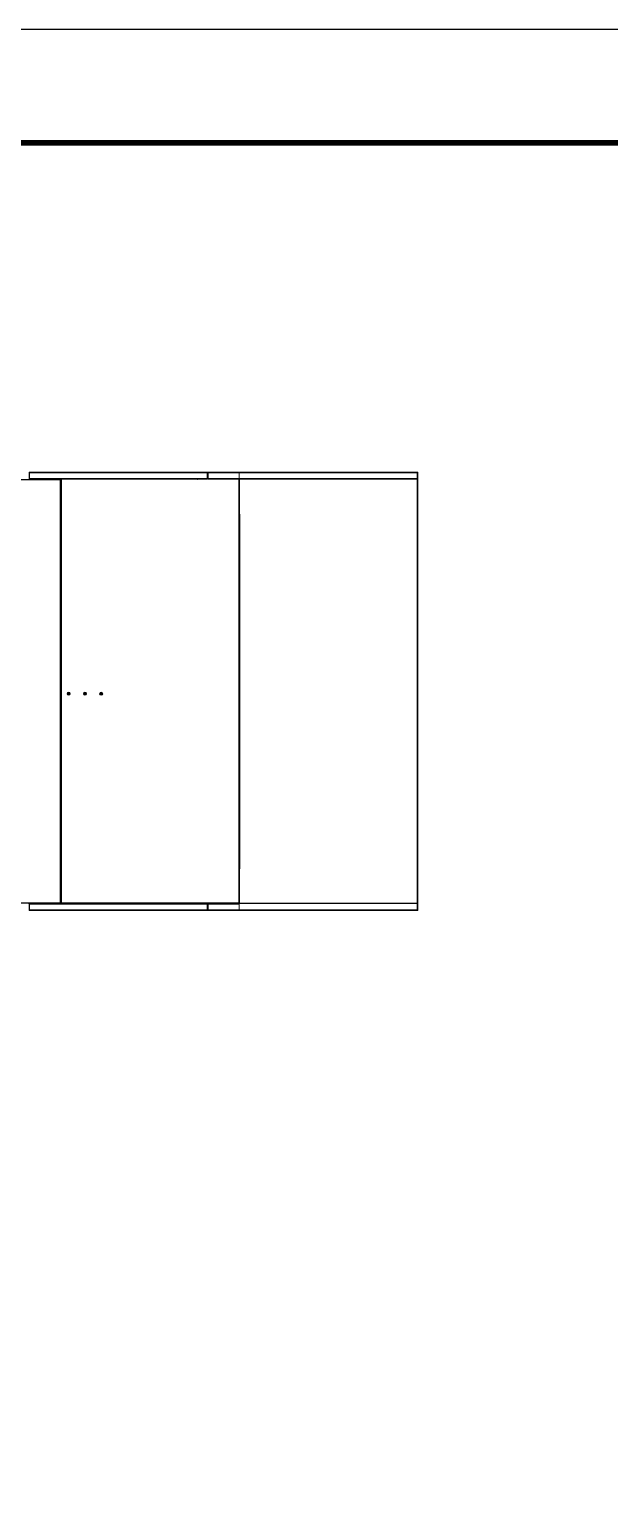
# Model space of a CAD drawing. Header units: millimetres. Extents: x -664091 to 30318, y -141645 to 21846.
# Drawn here: x 14708 to 18288, y 12883 to 21846 of the extents above; entities that cross this region are included whole.
import ezdxf

# ---------------------------------------------------------------- set-up
doc = ezdxf.new("R2010")
doc.units = ezdxf.units.MM
doc.layers.add('냉각탑_form', color=1, linetype='Continuous')

# ---------------------------------------------------------------- blocks, each defined once
blk = doc.blocks.new('4')
at = {"color": 7, "lineweight": 20, "ltscale": 0.021611}
for p, q in [((14707.9, 19116.1), (14707.9, 19077.2)), ((14709.5, 19116.1), (14709.5, 19077.2)), ((15806.3, 19116.1), (15806.3, 19077.2)), ((15807.9, 19116.1), (15807.9, 19077.2)), ((15807.9, 19116.1), (15807.9, 19077.2)), ((15809.9, 19116.1), (15809.9, 19077.2)), ((15809.9, 19116.1), (15809.9, 19077.2)), ((15811.5, 19116.1), (15811.5, 19077.2)), ((15811.5, 19116.1), (15811.5, 19077.2)), ((16002.3, 19116.1), (16002.3, 19077.2)), ((16002.3, 19116.1), (16002.3, 19077.2)), ((16003.9, 19116.1), (16003.9, 19077.2)), ((14707.9, 16416.1), (14707.9, 16455)), ((14709.5, 16416.1), (14709.5, 16455)), ((15806.3, 16416.1), (15806.3, 16455)), ((15807.9, 16416.1), (15807.9, 16455)), ((15809.9, 16416.1), (15809.9, 16455)), ((15811.5, 16416.1), (15811.5, 16455)), ((16002.3, 16416.1), (16002.3, 16455)), ((16002.3, 16416.1), (16002.3, 16455)), ((16003.9, 16416.1), (16003.9, 16455))]:
    blk.add_line(p, q, dxfattribs=at)
at = {"color": 7, "lineweight": 20, "ltscale": 0.000888889}
for p, q in [((14707.9, 19116.1), (14709.5, 19116.1)), ((15807.9, 19116.1), (15806.3, 19116.1)), ((15809.9, 19116.1), (15811.5, 19116.1)), ((16003.9, 19116.1), (16002.3, 19116.1)), ((14707.9, 19077.2), (14709.5, 19077.2)), ((14898.8, 19072.1), (14900.4, 19072.1)), ((14898.8, 19070.5), (14900.4, 19070.5)), ((14900.4, 19072.1), (14900.4, 19070.5)), ((14901.6, 19070.5), (14901.6, 19072.1)), ((14903.9, 19072.1), (14905.5, 19072.1)), ((15807.9, 19077.2), (15806.3, 19077.2)), ((15807.9, 19077.2), (15806.3, 19077.2)), ((15809.9, 19077.2), (15811.5, 19077.2)), ((16003.9, 19077.2), (16002.3, 19077.2)), ((16003.9, 19072.1), (16002.3, 19072.1)), ((16005.5, 17975.2), (16003.9, 17975.2)), ((16005.5, 17966), (16003.9, 17966)), ((16005.5, 17772.2), (16003.9, 17772.2)), ((16005.5, 17760), (16003.9, 17760)), ((16005.5, 17566.2), (16003.9, 17566.2)), ((16005.5, 17557), (16003.9, 17557)), ((14707.9, 16455), (14709.5, 16455)), ((14707.9, 16416.1), (14709.5, 16416.1)), ((14900.4, 16461.7), (14898.8, 16461.7)), ((14900.4, 16460.1), (14898.8, 16460.1)), ((14900.4, 16460.1), (14900.4, 16461.7)), ((14901.6, 16461.7), (14901.6, 16460.1)), ((14903.9, 16460.1), (14905.5, 16460.1)), ((15807.9, 16455), (15806.3, 16455)), ((15807.9, 16416.1), (15806.3, 16416.1)), ((15809.9, 16455), (15811.5, 16455)), ((15809.9, 16416.1), (15811.5, 16416.1)), ((16003.9, 16460.1), (16002.3, 16460.1)), ((16003.9, 16455), (16002.3, 16455)), ((16003.9, 16416.1), (16002.3, 16416.1))]:
    blk.add_line(p, q, dxfattribs=at)
at = {"color": 7, "lineweight": 20, "ltscale": 0.000833333}
for p, q in [((14711, 19116.1), (14709.5, 19116.1)), ((15806.3, 19116.1), (15804.8, 19116.1)), ((15806.3, 19116.1), (15804.8, 19116.1)), ((15813, 19116.1), (15811.5, 19116.1)), ((15813, 19116.1), (15811.5, 19116.1)), ((15813, 19116.1), (15811.5, 19116.1)), ((16002.3, 19116.1), (16000.8, 19116.1)), ((14709.5, 19077.2), (14711, 19077.2)), ((14900.4, 19069), (14900.4, 19070.5)), ((14907, 19072.1), (14905.5, 19072.1)), ((15806.3, 19077.2), (15804.8, 19077.2)), ((15806.3, 19077.2), (15804.8, 19077.2)), ((15811.5, 19077.2), (15813, 19077.2)), ((15811.5, 19077.2), (15813, 19077.2)), ((16002.3, 19077.2), (16000.8, 19077.2)), ((16000.8, 19077.2), (16000.8, 19075.7)), ((16000.8, 19072.1), (16002.3, 19072.1)), ((14709.5, 16455), (14711, 16455)), ((14711, 16416.1), (14709.5, 16416.1)), ((14900.4, 16463.2), (14900.4, 16461.7)), ((14907, 16460.1), (14905.5, 16460.1)), ((15806.3, 16455), (15804.8, 16455)), ((15806.3, 16416.1), (15804.8, 16416.1)), ((15811.5, 16455), (15813, 16455)), ((15811.5, 16455), (15813, 16455)), ((15813, 16416.1), (15811.5, 16416.1)), ((16000.8, 16460.1), (16002.3, 16460.1)), ((16000.8, 16455), (16000.8, 16456.5)), ((16002.3, 16455), (16000.8, 16455)), ((16002.3, 16416.1), (16000.8, 16416.1))]:
    blk.add_line(p, q, dxfattribs=at)
at = {"color": 7, "lineweight": 20}
for p, q in [((15804.8, 19116.1), (14711, 19116.1)), ((15804.8, 19113), (14711, 19113)), ((13805, 19072.1), (14898.8, 19072.1)), ((13805, 19069), (14898.8, 19069)), ((15804.8, 19077.2), (14711, 19077.2)), ((15804.8, 19074.1), (14711, 19074.1)), ((14898.8, 19069), (14898.8, 16463.2)), ((14901.9, 19069), (14901.9, 16463.2)), ((14903.9, 16463.2), (14903.9, 19069)), ((14907, 16463.2), (14907, 19069)), ((16000.8, 19069), (16000.8, 16463.2)), ((16003.9, 19069), (16003.9, 16463.2)), ((16005.5, 17975.2), (16005.5, 19069)), ((16007.2, 16675), (16007.2, 18857.2)), ((16005.5, 16463.2), (16005.5, 17557)), ((13805, 16463.2), (14898.8, 16463.2)), ((13805, 16460.1), (14898.8, 16460.1)), ((15804.8, 16458.1), (14711, 16458.1)), ((15804.8, 16455), (14711, 16455)), ((15804.8, 16419.2), (14711, 16419.2)), ((15804.8, 16416.1), (14711, 16416.1)), ((14907, 16463.2), (16000.8, 16463.2)), ((14907, 16460.1), (16000.8, 16460.1))]:
    blk.add_line(p, q, dxfattribs=at)
at = {"color": 7, "lineweight": 20, "ltscale": 0.001722}
for p, q in [((14711, 19116.1), (14711, 19113)), ((14711, 19116.1), (14711, 19113)), ((15804.8, 19116.1), (15804.8, 19113)), ((15804.8, 19116.1), (15804.8, 19113)), ((15813, 19116.1), (15813, 19113)), ((15813, 19116.1), (15813, 19113)), ((15813, 19116.1), (15813, 19113)), ((15813, 19116.1), (15813, 19113)), ((16000.8, 19116.1), (16000.8, 19113)), ((14711, 19074.1), (14711, 19077.2)), ((14898.8, 19072.1), (14898.8, 19069)), ((14898.8, 19069), (14901.9, 19069)), ((14903.9, 19069), (14903.9, 19072.1)), ((14903.9, 19069), (14907, 19069)), ((14905.5, 19069), (14905.5, 19072.1)), ((14907, 19072.1), (14907, 19069)), ((15804.8, 19074.1), (15804.8, 19077.2)), ((15804.8, 19074.1), (15804.8, 19077.2)), ((15813, 19074.1), (15813, 19077.2)), ((15813, 19074.1), (15813, 19077.2)), ((16000.8, 19074.1), (16000.8, 19077.2)), ((16000.8, 19069), (16000.8, 19072.1)), ((16000.8, 19069), (16000.8, 19072.1)), ((16003.9, 19069), (16000.8, 19069)), ((16002.3, 19069), (16002.3, 19072.1)), ((16003.9, 19069), (16003.9, 19072.1)), ((14711, 16458.1), (14711, 16455)), ((14711, 16416.1), (14711, 16419.2)), ((14711, 16416.1), (14711, 16419.2)), ((14898.8, 16460.1), (14898.8, 16463.2)), ((14898.8, 16463.2), (14901.9, 16463.2)), ((14903.9, 16463.2), (14907, 16463.2)), ((14903.9, 16460.1), (14903.9, 16463.2)), ((14905.5, 16460.1), (14905.5, 16463.2)), ((14907, 16463.2), (14907, 16460.1)), ((15804.8, 16458.1), (15804.8, 16455)), ((15804.8, 16416.1), (15804.8, 16419.2)), ((15813, 16458.1), (15813, 16455)), ((15813, 16416.1), (15813, 16419.2)), ((15813, 16416.1), (15813, 16419.2)), ((16000.8, 16463.2), (16000.8, 16460.1)), ((16003.9, 16463.2), (16000.8, 16463.2)), ((16000.8, 16463.2), (16000.8, 16460.1)), ((16000.8, 16458.1), (16000.8, 16455)), ((16000.8, 16416.1), (16000.8, 16419.2)), ((16002.3, 16463.2), (16002.3, 16460.1)), ((16003.9, 16463.2), (16003.9, 16460.1))]:
    blk.add_line(p, q, dxfattribs=at)
at = {"color": 7, "lineweight": 20, "ltscale": 0.007103}
for p, q in [((14723.8, 19116.1), (14711, 19116.1)), ((15792.1, 19116.1), (15804.8, 19116.1))]:
    blk.add_line(p, q, dxfattribs=at)
at = {"color": 7, "lineweight": 20, "ltscale": 0.002286}
blk.add_line((14723.8, 19116.1), (14727.9, 19116.1), dxfattribs=at)
at = {"color": 7, "lineweight": 20, "ltscale": 0.027778}
for p, q in [((15007.9, 19116.1), (15057.9, 19116.1)), ((15007.9, 19116.1), (15057.9, 19116.1)), ((15457.9, 19116.1), (15507.9, 19116.1)), ((15457.9, 19116.1), (15507.9, 19116.1))]:
    blk.add_line(p, q, dxfattribs=at)
at = {"color": 7, "lineweight": 20, "ltscale": 0.002588}
blk.add_line((15787.9, 19116.1), (15792.6, 19116.1), dxfattribs=at)
at = {"color": 7, "lineweight": 20, "ltscale": 0.001111}
for p, q in [((15807.9, 19116.1), (15809.9, 19116.1)), ((15809.9, 19116.1), (15807.9, 19116.1)), ((15807.9, 19111.4), (15809.9, 19111.4)), ((15999.2, 19074.1), (15999.2, 19072.1)), ((16000.7, 19072.1), (16000.7, 19074.1)), ((14903.9, 18648.6), (14901.9, 18648.6)), ((14901.9, 18618.6), (14903.9, 18618.6)), ((14901.9, 18472.1), (14903.9, 18472.1)), ((14903.9, 18442.1), (14901.9, 18442.1)), ((14903.9, 18225.1), (14901.9, 18225.1)), ((14901.9, 18195.1), (14903.9, 18195.1)), ((14903.9, 17969.1), (14901.9, 17969.1)), ((14903.9, 17767.1), (14901.9, 17767.1)), ((14903.9, 17763.6), (14901.9, 17763.6)), ((14901.9, 17737.1), (14903.9, 17737.1)), ((14903.9, 17560.1), (14901.9, 17560.1)), ((14903.9, 17337.1), (14901.9, 17337.1)), ((14901.9, 17307.1), (14903.9, 17307.1)), ((14901.9, 17090.1), (14903.9, 17090.1)), ((14903.9, 17060.1), (14901.9, 17060.1)), ((14903.9, 16913.6), (14901.9, 16913.6)), ((14901.9, 16883.6), (14903.9, 16883.6)), ((14777.8, 16458.1), (14777.8, 16460.1)), ((15809.9, 16416.1), (15807.9, 16416.1)), ((15999.2, 16458.1), (15999.2, 16460.1)), ((16000.7, 16460.1), (16000.7, 16458.1))]:
    blk.add_line(p, q, dxfattribs=at)
at = {"color": 7, "lineweight": 20, "ltscale": 0.00111}
for p, q in [((15809.9, 19111.4), (15807.9, 19111.4)), ((15809.9, 16420.8), (15807.9, 16420.8))]:
    blk.add_line(p, q, dxfattribs=at)
at = {"color": 7, "lineweight": 20, "ltscale": 0.104333}
for p, q in [((16000.8, 19116.1), (15813, 19116.1)), ((16000.8, 19113), (15813, 19113)), ((16000.8, 19077.2), (15813, 19077.2)), ((16000.8, 19074.1), (15813, 19074.1)), ((16000.8, 16458.1), (15813, 16458.1)), ((16000.8, 16455), (15813, 16455)), ((16000.8, 16419.2), (15813, 16419.2)), ((16000.8, 16416.1), (15813, 16416.1))]:
    blk.add_line(p, q, dxfattribs=at)
at = {"lineweight": 20}
for p, q in [((16003.9, 19116.1), (17103.9, 19116.1)), ((16003.9, 19113.1), (17100.9, 19113.1)), ((17100.9, 16416.1), (17100.9, 19116.1)), ((17103.9, 16416.1), (17103.9, 19116.1)), ((16003.9, 19077.1), (17100.9, 19077.1)), ((16003.9, 19074.1), (17100.9, 19074.1)), ((16003.9, 16461.1), (17100.9, 16461.1)), ((16003.9, 16458.1), (17100.9, 16458.1)), ((16003.9, 16419.1), (17100.9, 16419.1)), ((16003.9, 16416.1), (17103.9, 16416.1))]:
    blk.add_line(p, q, dxfattribs=at)
at = {"color": 7, "lineweight": 20, "ltscale": 0.000888904}
blk.add_line((14898.8, 19069), (14900.4, 19069), dxfattribs=at)
at = {"color": 7, "lineweight": 20, "ltscale": 0.000619403}
for p, q in [((14901.6, 19072.1), (14900.4, 19072.1)), ((14900.4, 16460.1), (14901.6, 16460.1))]:
    blk.add_line(p, q, dxfattribs=at)
at = {"color": 7, "lineweight": 20, "ltscale": 0.001635}
blk.add_line((14900.4, 19072.1), (14903.4, 19072.1), dxfattribs=at)
at = {"color": 7, "lineweight": 20, "ltscale": 0.000846324}
blk.add_line((14900.8, 19069), (14902.4, 19069), dxfattribs=at)
at = {"color": 7, "lineweight": 20, "ltscale": 0.001325}
blk.add_line((14903.9, 19072.1), (14901.6, 19072.1), dxfattribs=at)
at = {"color": 7, "lineweight": 20, "ltscale": 0.000519359}
for p, q in [((14902.5, 19070.5), (14901.6, 19070.5)), ((14902.5, 16461.7), (14901.6, 16461.7))]:
    blk.add_line(p, q, dxfattribs=at)
at = {"color": 7, "lineweight": 20, "ltscale": 0.00023458}
for p, q in [((14902.4, 19069), (14901.9, 19069)), ((14902.4, 17975.2), (14901.9, 17975.2)), ((14902.4, 17566.2), (14901.9, 17566.2)), ((14902.4, 17557), (14901.9, 17557)), ((14901.9, 17557), (14902.4, 17557)), ((14902.4, 16463.2), (14901.9, 16463.2))]:
    blk.add_line(p, q, dxfattribs=at)
at = {"color": 7, "lineweight": 20, "ltscale": 0.000876532}
for p, q in [((14903.9, 19069), (14902.4, 19069)), ((14902.4, 17975.2), (14903.9, 17975.2)), ((14902.4, 17566.2), (14903.9, 17566.2)), ((14903.9, 17557), (14902.4, 17557)), ((14902.4, 16463.2), (14903.9, 16463.2))]:
    blk.add_line(p, q, dxfattribs=at)
at = {"color": 7, "lineweight": 20, "ltscale": 0.000309015}
for p, q in [((14903.9, 19072.1), (14903.4, 19072.1)), ((14903.4, 17972.1), (14903.9, 17972.1)), ((14903.4, 17563.1), (14903.9, 17563.1)), ((14903.9, 17560.1), (14903.4, 17560.1)), ((14903.4, 16460.1), (14903.9, 16460.1))]:
    blk.add_line(p, q, dxfattribs=at)
at = {"color": 7, "lineweight": 20, "ltscale": 0.002832}
for p, q in [((16003.9, 19072.1), (16003.9, 19077.2)), ((16003.9, 16460.1), (16003.9, 16455))]:
    blk.add_line(p, q, dxfattribs=at)
at = {"color": 7, "lineweight": 20, "ltscale": 0.000889056}
for p, q in [((16005.5, 19069), (16003.9, 19069)), ((16005.5, 16463.2), (16003.9, 16463.2))]:
    blk.add_line(p, q, dxfattribs=at)
at = {"color": 7, "lineweight": 20, "ltscale": 0.000305442}
for p, q in [((14902.5, 17973.7), (14901.9, 17973.7)), ((14902.5, 17564.7), (14901.9, 17564.7)), ((14902.5, 17558.5), (14901.9, 17558.5))]:
    blk.add_line(p, q, dxfattribs=at)
at = {"color": 7, "lineweight": 20, "ltscale": 0.000801973}
for p, q in [((14903.4, 17972.1), (14901.9, 17972.1)), ((14903.4, 17563.1), (14901.9, 17563.1))]:
    blk.add_line(p, q, dxfattribs=at)
at = {"color": 7, "lineweight": 20, "ltscale": 0.000802106}
blk.add_line((14901.9, 17969.1), (14903.4, 17969.1), dxfattribs=at)
at = {"color": 7, "lineweight": 20, "ltscale": 0.00030545}
for p, q in [((14902.5, 17967.5), (14901.9, 17967.5)), ((14902.5, 17770.7), (14901.9, 17770.7))]:
    blk.add_line(p, q, dxfattribs=at)
at = {"color": 7, "lineweight": 20, "ltscale": 0.000234588}
for p, q in [((14901.9, 17966), (14902.4, 17966)), ((14901.9, 17966), (14902.4, 17966)), ((14901.9, 17772.2), (14902.4, 17772.2))]:
    blk.add_line(p, q, dxfattribs=at)
at = {"color": 7, "lineweight": 20, "ltscale": 0.000876523}
for p, q in [((14903.9, 17966), (14902.4, 17966)), ((14902.4, 17772.2), (14903.9, 17772.2))]:
    blk.add_line(p, q, dxfattribs=at)
at = {"color": 7, "lineweight": 20, "ltscale": 0.000309005}
for p, q in [((14903.9, 17969.1), (14903.4, 17969.1)), ((14903.4, 17769.1), (14903.9, 17769.1))]:
    blk.add_line(p, q, dxfattribs=at)
at = {"color": 7, "lineweight": 20, "ltscale": 0.107667}
for p, q in [((16005.5, 17772.2), (16005.5, 17966)), ((16005.5, 17566.2), (16005.5, 17760))]:
    blk.add_line(p, q, dxfattribs=at)
at = {"color": 7, "lineweight": 20, "ltscale": 0.000801982}
blk.add_line((14903.4, 17769.1), (14901.9, 17769.1), dxfattribs=at)
at = {"color": 7, "lineweight": 20, "ltscale": 0.000802097}
blk.add_line((14901.9, 17560.1), (14903.4, 17560.1), dxfattribs=at)
at = {"color": 7, "lineweight": 20, "ltscale": 0.000944445}
blk.add_line((16007.2, 16675), (16005.5, 16675), dxfattribs=at)
at = {"color": 7, "lineweight": 20, "ltscale": 0.003722}
blk.add_line((14711, 16458.1), (14704.3, 16458.1), dxfattribs=at)
at = {"color": 7, "lineweight": 20, "ltscale": 0.001016}
blk.add_line((14903.4, 16460.1), (14901.6, 16460.1), dxfattribs=at)
at = {"color": 7, "lineweight": 20}
for centre, radius in [((14952.3, 17751.1), 9.67), ((14952.3, 17751.1), 6.76), ((14952.3, 17751.1), 4.34), ((14952.3, 17751.1), 3), ((15052.3, 17751.1), 9.67), ((15052.3, 17751.1), 6.76), ((15052.3, 17751.1), 4.34), ((15052.3, 17751.1), 3), ((15152.3, 17751.1), 9.67), ((15152.3, 17751.1), 6.76), ((15152.3, 17751.1), 4.34), ((15152.3, 17751.1), 3)]:
    blk.add_circle(centre, radius, dxfattribs=at)
for centre, radius, start, end in [((14711, 19077.2), 3.1, 180, 270), ((14711, 19077.2), 1.5, 180, 270), ((14714, 19077.2), 3.1, 180, 194.59219), ((15521.2, 19069), 3.1, 89.23172, 90), ((15745.2, 19069), 3.1, 89.02583, 90), ((15801.8, 19077.2), 3.1, 270, 270.66072), ((15804.8, 19077.2), 1.5, 270, 0), ((15804.8, 19077.2), 3.1, 270, 0), ((15801.8, 19077.2), 3.1, 345.34591, 0), ((15813, 19077.2), 3.1, 180, 270), ((15813, 19077.2), 1.5, 180, 270), ((16000.8, 19077.2), 3.1, 270, 0), ((16000.8, 19077.2), 1.5, 270, 0), ((16000.8, 19069), 3.1, 0, 1.02525), ((16003.7, 16675), 3.5, 300.94505, 0), ((14711, 16455), 3.1, 90, 180), ((14711, 16455), 1.5, 90, 180), ((14714, 16455), 3.1, 165.40781, 180), ((14714, 16455), 3.1, 90, 90.66071), ((15801.8, 16455), 3.1, 89.33928, 90), ((15804.8, 16455), 3.1, 0, 90), ((15804.8, 16455), 1.5, 0, 90), ((15801.8, 16455), 3.1, 0, 14.65409), ((15813, 16455), 3.1, 90, 180), ((15813, 16455), 1.5, 90, 180), ((16000.8, 16455), 3.1, 0, 90), ((16000.8, 16455), 1.5, 0, 90), ((16000.8, 16463.2), 3.1, 358.97475, 0)]:
    blk.add_arc(centre, radius, start, end, dxfattribs=at)
for centre, major_axis, ratio, start_param, end_param in [((14871.6, 19069), (0, -3.1), 0.656756, 3.141593, 3.151463), ((14873.3, 19069), (0, -3.1), 0.479102, 3.141593, 3.15031), ((14901.6, 19069), (0, 3.1), 0.477391, 0, 0.853), ((14901.6, 19069), (0, 1.5), 0.477391, 0, 1.570796), ((14903.4, 19069), (0, 3.1), 0.329525, 0, 1.570796), ((14930.7, 19068.6), (0, -3.5), 0.7178, 3.141593, 3.153226), ((14936.4, 19069), (0, -3.1), 0.718661, 3.141593, 3.153939), ((14950.3, 19069), (0, -3.1), 0.479102, 3.141593, 3.150111), ((14952.1, 19069), (0, -3.1), 0.36923, 3.141593, 3.148769), ((14957.8, 19069), (0, 3.1), 0.329525, 0, 0.006648), ((14959.7, 19069), (0, 3.1), 0.249883, 0, 0.004924), ((15015.5, 19069), (0, 3.1), 0.249883, 0, 0.004688), ((15033.6, 19069), (0, -3.1), 0.36923, 3.141593, 3.148488), ((15321.2, 19069), (0, 3.1), 0.321546, 6.277245, 6.283185), ((15389.9, 19069), (0, 3.1), 0.321546, 6.273561, 6.283185), ((15391.7, 19069), (0, 3.1), 0.57647, 6.279124, 6.283185), ((15450.9, 19069), (0, 3.1), 0.57647, 6.273954, 6.283185), ((15452.4, 19069), (0, 3.1), 0.808597, 6.272936, 6.283185), ((15456.2, 19069), (0, -3.1), 0.212139, 3.137492, 3.141593), ((15458, 19069), (0, -3.1), 0.525905, 3.132363, 3.141593), ((15495, 19069), (0, 3.1), 0.808597, 6.271922, 6.283185), ((15495.9, 19069), (0, 3.1), 0.942089, 6.271631, 6.283185), ((15520.3, 19069), (0, 3.1), 0.942089, 6.270638, 6.283185), ((15520.6, 19069), (0, 3.1), 0.999893, 6.27052, 6.283185), ((15521.2, 19069), (0, 3.1), 0.999893, 6.26981, 6.283185), ((15566.5, 19069), (0, -3.1), 0.525905, 3.131053, 3.141593), ((15568.1, 19069), (0, -3.1), 0.694369, 3.130115, 3.141593), ((15575, 19069), (0, -3.1), 0.41022, 3.137884, 3.141593), ((15659.9, 19069), (0, -3.1), 0.694369, 3.128567, 3.141593), ((15661.1, 19069), (0, -3.1), 0.89461, 3.128006, 3.141593), ((15673.3, 19069), (0, -3.1), 0.41022, 3.136569, 3.141593), ((15675, 19069), (0, -3.1), 0.616222, 3.134971, 3.141593), ((15718.1, 19069), (0, -3.1), 0.89461, 3.126241, 3.141593), ((15718.8, 19069), (0, -3.1), 0.969042, 3.12609, 3.141593), ((15745, 19069), (0, -3.1), 0.969042, 3.12466, 3.141593), ((15759.8, 19069), (0, -3.1), 0.616222, 3.133221, 3.141593), ((15761.4, 19069), (0, -3.1), 0.685129, 3.132885, 3.141593), ((14903.4, 17975.2), (0, -3.1), 0.329525, 4.712389, 6.283185), ((14903.4, 17966), (0, 3.1), 0.329526, 0, 1.570796), ((14903.4, 17772.2), (0, -3.1), 0.329526, 4.712389, 6.283185), ((14903.4, 17566.2), (0, -3.1), 0.329525, 4.712389, 6.283185), ((14903.4, 17557), (0, 3.1), 0.329525, 0, 1.570796), ((14901.6, 16463.2), (0, -3.1), 0.477391, 5.430186, 6.283185), ((14901.6, 16463.2), (0, -1.5), 0.477391, 4.712389, 6.283185), ((14903.4, 16463.2), (0, -3.1), 0.329525, 4.712389, 6.283185)]:
    blk.add_ellipse(centre, major_axis=major_axis, ratio=ratio, start_param=start_param, end_param=end_param, dxfattribs=at)

msp = doc.modelspace()

# ---------------------------------------------------------------- linework, layer by layer
at = {"layer": 'Defpoints'}
msp.add_lwpolyline([(910.8, 21846.1), (30318, 21846.1), (30318, 1051), (910.8, 1051)], close=True, dxfattribs=at)
at = {"layer": '냉각탑_form', "const_width": 35}
msp.add_lwpolyline([(1611, 21145.9), (1611, 1751.2), (29617.9, 1751.2), (29617.9, 21145.9)], close=True, dxfattribs=at)

# ---------------------------------------------------------------- block references
msp.add_blockref('4', (0, 0))

doc.saveas('drawing.dxf')
